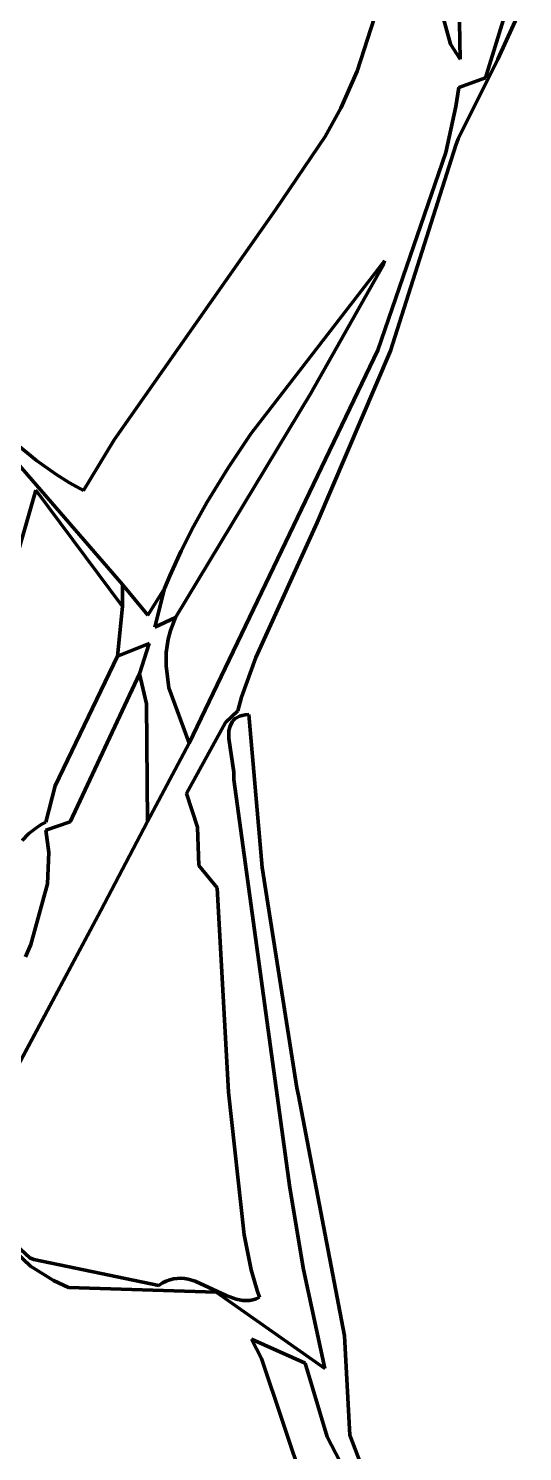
# Model space of a CAD drawing. Header units: millimetres. Extents: x 0 to 8.5, y 0 to 13.2.
# Drawn here: x 5.014 to 5.517, y 4.663 to 6.113 of the extents above; entities that cross this region are included whole.
import ezdxf

# ---------------------------------------------------------------- set-up
doc = ezdxf.new("R2010")
doc.units = ezdxf.units.MM
for name, color, linetype, lineweight in [('color#060606ff', 7, 'CONTINUOUS', 100), ('color#aeaeaeff', 7, 'CONTINUOUS', 100), ('color#ffffffff', 7, 'CONTINUOUS', 100)]:
    doc.layers.add(name, color=color, linetype=linetype, lineweight=lineweight)

msp = doc.modelspace()

# ---------------------------------------------------------------- linework, layer by layer
at = {"layer": 'color#060606ff'}
for p, q in [((5.4795, 6.0625), (5.5173, 6.1858)), ((5.5153, 6.132), (5.4922, 6.0815)), ((5.3664, 6.1239), (5.3487, 6.0692)), ((5.4437, 6.0966), (5.4343, 6.1313)), ((5.453, 6.1189), (5.4538, 6.0815)), ((5.4538, 6.0815), (5.4437, 6.0966)), ((5.4922, 6.0815), (5.4518, 6.0003)), ((5.3487, 6.0692), (5.3322, 6.0316)), ((5.4524, 6.0524), (5.4795, 6.0625)), ((5.4494, 6.0333), (5.4524, 6.0524)), ((5.3322, 6.0316), (5.3163, 6.0027)), ((5.439, 5.9862), (5.4494, 6.0333)), ((5.3163, 6.0027), (5.2657, 5.9278)), ((5.4493, 5.9938), (5.3828, 5.7844)), ((5.4518, 6.0003), (5.4493, 5.9938)), ((5.3699, 5.7848), (5.439, 5.9862)), ((5.2657, 5.9278), (5.1012, 5.6937)), ((5.2406, 5.6997), (5.3767, 5.876)), ((5.3749, 5.8709), (5.3012, 5.7405)), ((5.3767, 5.876), (5.3749, 5.8709)), ((5.1777, 5.3846), (5.3699, 5.7848)), ((5.3828, 5.7844), (5.308, 5.6095)), ((5.3012, 5.7405), (5.1639, 5.5126)), ((4.9638, 5.7147), (5.1096, 5.5463)), ((5.2174, 5.6652), (5.2406, 5.6997)), ((5.022, 5.6727), (5.0033, 5.6883)), ((5.1012, 5.6937), (5.0701, 5.6421)), ((5.0417, 5.6585), (5.022, 5.6727)), ((5.0556, 5.6499), (5.0417, 5.6585)), ((5.1957, 5.6297), (5.2174, 5.6652)), ((5.0213, 5.6424), (4.9939, 5.5463)), ((5.1096, 5.5237), (5.0213, 5.6424)), ((5.0701, 5.6421), (5.0556, 5.6499)), ((5.1822, 5.6054), (5.1957, 5.6297)), ((5.1696, 5.5806), (5.1822, 5.6054)), ((5.308, 5.6095), (5.2457, 5.472)), ((5.1581, 5.5551), (5.1696, 5.5806)), ((5.1527, 5.5422), (5.1581, 5.5551)), ((5.1096, 5.5463), (5.1096, 5.5237)), ((5.1428, 5.5028), (5.1527, 5.5422)), ((5.1639, 5.5126), (5.1428, 5.5028)), ((5.1046, 5.4734), (5.1368, 5.4862)), ((5.1368, 5.4862), (5.1269, 5.4553)), ((5.0412, 5.3413), (5.1046, 5.4734)), ((5.2457, 5.472), (5.2311, 5.4315)), ((5.1269, 5.4553), (5.0566, 5.3044)), ((5.2311, 5.4315), (5.2273, 5.4175)), ((5.2273, 5.4175), (5.2146, 5.4057)), ((5.2213, 5.4062), (5.2227, 5.408)), ((5.2227, 5.408), (5.2245, 5.4096)), ((5.2245, 5.4096), (5.2265, 5.4109)), ((5.2265, 5.4109), (5.2289, 5.412)), ((5.2289, 5.412), (5.2317, 5.4129)), ((5.2317, 5.4129), (5.2348, 5.4135)), ((5.2348, 5.4135), (5.2383, 5.4139)), ((5.2383, 5.4139), (5.252, 5.2581)), ((5.2146, 5.4057), (5.175, 5.3334)), ((5.2179, 5.3895), (5.2182, 5.3975)), ((5.2182, 5.3975), (5.2193, 5.4021)), ((5.2193, 5.4021), (5.2213, 5.4062)), ((5.1351, 5.3048), (5.1777, 5.3846)), ((5.2232, 5.355), (5.2179, 5.3895)), ((5.2233, 5.3477), (5.2232, 5.355)), ((5.0316, 5.3041), (5.0412, 5.3413)), ((5.2803, 4.9317), (5.2233, 5.3477)), ((5.175, 5.3334), (5.1862, 5.2991)), ((5.0075, 5.2855), (5.0145, 5.2925)), ((5.0145, 5.2925), (5.0183, 5.2957)), ((5.0183, 5.2957), (5.0225, 5.2987)), ((5.0225, 5.2987), (5.0269, 5.3016)), ((5.0269, 5.3016), (5.0316, 5.3041)), ((5.0566, 5.3044), (5.0315, 5.296)), ((5.0315, 5.296), (5.0347, 5.2731)), ((5.0876, 5.2143), (5.1351, 5.3048)), ((5.1862, 5.2991), (5.1875, 5.2601)), ((5.0347, 5.2731), (5.0335, 5.2413)), ((5.1875, 5.2601), (5.2061, 5.2371)), ((5.252, 5.2581), (5.2873, 5.0336)), ((5.0335, 5.2413), (5.0163, 5.1797)), ((5.2061, 5.2371), (5.2176, 5.029)), ((4.936, 4.9311), (5.0876, 5.2143)), ((5.0163, 5.1797), (5.0109, 5.167)), ((5.2873, 5.0336), (5.289, 5.0256)), ((5.2176, 5.029), (5.2338, 4.8839)), ((5.289, 5.0256), (5.3358, 4.7809)), ((4.9324, 4.9313), (5.0162, 4.8518)), ((5.2941, 4.8485), (5.2803, 4.9317)), ((5.0152, 4.8605), (4.948, 4.9225)), ((5.2338, 4.8839), (5.2408, 4.8483)), ((5.0195, 4.8586), (5.0152, 4.8605)), ((5.1466, 4.8323), (5.0195, 4.8586)), ((5.0162, 4.8518), (5.0395, 4.8373)), ((5.2408, 4.8483), (5.247, 4.8272)), ((5.3157, 4.7475), (5.2941, 4.8485)), ((5.0395, 4.8373), (5.0546, 4.8302)), ((5.0546, 4.8302), (5.2051, 4.8255)), ((5.1505, 4.8348), (5.1466, 4.8323)), ((5.1543, 4.8367), (5.1505, 4.8348)), ((5.158, 4.838), (5.1543, 4.8367)), ((5.1618, 4.8389), (5.158, 4.838)), ((5.1655, 4.8394), (5.1618, 4.8389)), ((5.1692, 4.8395), (5.1655, 4.8394)), ((5.1729, 4.8392), (5.1692, 4.8395)), ((5.1765, 4.8386), (5.1729, 4.8392)), ((5.1837, 4.8365), (5.1765, 4.8386)), ((5.2152, 4.8219), (5.1837, 4.8365)), ((5.247, 4.8272), (5.2494, 4.8203)), ((5.2051, 4.8255), (5.3157, 4.7475)), ((5.2255, 4.8182), (5.2152, 4.8219)), ((5.2323, 4.8169), (5.2255, 4.8182)), ((5.2357, 4.8168), (5.2323, 4.8169)), ((5.2392, 4.817), (5.2357, 4.8168)), ((5.2426, 4.8176), (5.2392, 4.817)), ((5.246, 4.8187), (5.2426, 4.8176)), ((5.2494, 4.8203), (5.246, 4.8187)), ((5.2413, 4.7776), (5.2512, 4.7578)), ((5.2959, 4.7531), (5.2413, 4.7776)), ((5.3358, 4.7809), (5.3412, 4.6799)), ((5.2512, 4.7578), (5.3121, 4.5772)), ((5.3183, 4.6781), (5.2959, 4.7531)), ((5.3682, 4.5823), (5.3183, 4.6781)), ((5.3412, 4.6799), (5.3931, 4.5434))]:
    msp.add_line(p, q, dxfattribs=at)
at = {"layer": 'color#aeaeaeff'}
for p, q in [((5.1096, 5.5463), (5.1356, 5.5149)), ((5.1096, 5.5237), (5.1096, 5.5463)), ((5.1356, 5.5149), (5.1527, 5.5422)), ((5.1527, 5.5422), (5.1428, 5.5028)), ((5.1046, 5.4734), (5.1096, 5.5237)), ((5.1428, 5.5028), (5.1639, 5.5126)), ((5.1639, 5.5126), (5.1619, 5.5082)), ((5.1586, 5.4994), (5.1562, 5.4905)), ((5.1619, 5.5082), (5.1586, 5.4994)), ((5.1368, 5.4862), (5.1046, 5.4734)), ((5.1269, 5.4553), (5.1368, 5.4862)), ((5.1562, 5.4905), (5.1543, 5.477)), ((5.1543, 5.477), (5.1541, 5.4634)), ((5.1343, 5.4247), (5.1269, 5.4553)), ((5.1541, 5.4634), (5.1571, 5.4409)), ((5.1571, 5.4409), (5.1777, 5.3846)), ((5.1351, 5.3048), (5.1343, 5.4247)), ((5.1777, 5.3846), (5.1351, 5.3048))]:
    msp.add_line(p, q, dxfattribs=at)
at = {"layer": 'color#ffffffff'}
for p, q in [((5.5173, 6.1858), (5.4795, 6.0625)), ((5.4922, 6.0815), (5.5153, 6.132)), ((5.3487, 6.0692), (5.3664, 6.1239)), ((5.4343, 6.1313), (5.4437, 6.0966)), ((5.4538, 6.0815), (5.453, 6.1189)), ((5.4437, 6.0966), (5.4538, 6.0815)), ((5.4518, 6.0003), (5.4922, 6.0815)), ((5.3322, 6.0316), (5.3487, 6.0692)), ((5.4795, 6.0625), (5.4524, 6.0524)), ((5.4524, 6.0524), (5.4494, 6.0333)), ((5.3163, 6.0027), (5.3322, 6.0316)), ((5.4494, 6.0333), (5.439, 5.9862)), ((5.2657, 5.9278), (5.3163, 6.0027)), ((5.3828, 5.7844), (5.4493, 5.9938)), ((5.4493, 5.9938), (5.4518, 6.0003)), ((5.439, 5.9862), (5.3699, 5.7848)), ((5.1012, 5.6937), (5.2657, 5.9278)), ((5.3767, 5.876), (5.2406, 5.6997)), ((5.3012, 5.7405), (5.3749, 5.8709)), ((5.3749, 5.8709), (5.3767, 5.876)), ((5.3699, 5.7848), (5.1777, 5.3846)), ((5.308, 5.6095), (5.3828, 5.7844)), ((5.1639, 5.5126), (5.3012, 5.7405)), ((5.1096, 5.5463), (4.9638, 5.7147)), ((5.2406, 5.6997), (5.2174, 5.6652)), ((5.0033, 5.6883), (5.022, 5.6727)), ((5.0701, 5.6421), (5.1012, 5.6937)), ((5.022, 5.6727), (5.0417, 5.6585)), ((5.0417, 5.6585), (5.0556, 5.6499)), ((5.2174, 5.6652), (5.1957, 5.6297)), ((4.9939, 5.5463), (5.0213, 5.6424)), ((5.0213, 5.6424), (5.1096, 5.5237)), ((5.0556, 5.6499), (5.0701, 5.6421)), ((5.1957, 5.6297), (5.1822, 5.6054)), ((5.1822, 5.6054), (5.1696, 5.5806)), ((5.2457, 5.472), (5.308, 5.6095)), ((5.1696, 5.5806), (5.1581, 5.5551)), ((5.1581, 5.5551), (5.1527, 5.5422)), ((5.1356, 5.5149), (5.1096, 5.5463)), ((5.1527, 5.5422), (5.1356, 5.5149)), ((5.1096, 5.5237), (5.1046, 5.4734)), ((5.1619, 5.5082), (5.1639, 5.5126)), ((5.1562, 5.4905), (5.1586, 5.4994)), ((5.1586, 5.4994), (5.1619, 5.5082)), ((5.1543, 5.477), (5.1562, 5.4905)), ((5.1046, 5.4734), (5.0412, 5.3413)), ((5.1541, 5.4634), (5.1543, 5.477)), ((5.2311, 5.4315), (5.2457, 5.472)), ((5.0566, 5.3044), (5.1269, 5.4553)), ((5.1269, 5.4553), (5.1343, 5.4247)), ((5.1571, 5.4409), (5.1541, 5.4634)), ((5.1777, 5.3846), (5.1571, 5.4409)), ((5.1343, 5.4247), (5.1351, 5.3048)), ((5.2273, 5.4175), (5.2311, 5.4315)), ((5.2146, 5.4057), (5.2273, 5.4175)), ((5.2227, 5.408), (5.2213, 5.4062)), ((5.2245, 5.4096), (5.2227, 5.408)), ((5.2265, 5.4109), (5.2245, 5.4096)), ((5.2289, 5.412), (5.2265, 5.4109)), ((5.2317, 5.4129), (5.2289, 5.412)), ((5.2348, 5.4135), (5.2317, 5.4129)), ((5.2383, 5.4139), (5.2348, 5.4135)), ((5.252, 5.2581), (5.2383, 5.4139)), ((5.175, 5.3334), (5.2146, 5.4057)), ((5.2182, 5.3975), (5.2179, 5.3895)), ((5.2193, 5.4021), (5.2182, 5.3975)), ((5.2213, 5.4062), (5.2193, 5.4021)), ((5.2179, 5.3895), (5.2232, 5.355)), ((5.2232, 5.355), (5.2233, 5.3477)), ((5.0412, 5.3413), (5.0316, 5.3041)), ((5.2233, 5.3477), (5.2803, 4.9317)), ((5.1862, 5.2991), (5.175, 5.3334)), ((5.0145, 5.2925), (5.0075, 5.2855)), ((5.0183, 5.2957), (5.0145, 5.2925)), ((5.0225, 5.2987), (5.0183, 5.2957)), ((5.0269, 5.3016), (5.0225, 5.2987)), ((5.0316, 5.3041), (5.0269, 5.3016)), ((5.0315, 5.296), (5.0566, 5.3044)), ((5.0347, 5.2731), (5.0315, 5.296)), ((5.1351, 5.3048), (5.0876, 5.2143)), ((5.1875, 5.2601), (5.1862, 5.2991)), ((5.0335, 5.2413), (5.0347, 5.2731)), ((5.2061, 5.2371), (5.1875, 5.2601)), ((5.2873, 5.0336), (5.252, 5.2581)), ((5.0163, 5.1797), (5.0335, 5.2413)), ((5.2176, 5.029), (5.2061, 5.2371)), ((5.0876, 5.2143), (4.936, 4.9311)), ((5.0109, 5.167), (5.0163, 5.1797)), ((5.289, 5.0256), (5.2873, 5.0336)), ((5.2338, 4.8839), (5.2176, 5.029)), ((5.3358, 4.7809), (5.289, 5.0256)), ((5.0162, 4.8518), (4.9324, 4.9313)), ((5.2803, 4.9317), (5.2941, 4.8485)), ((4.948, 4.9225), (5.0152, 4.8605)), ((5.2408, 4.8483), (5.2338, 4.8839)), ((5.0152, 4.8605), (5.0195, 4.8586)), ((5.0195, 4.8586), (5.1466, 4.8323)), ((5.0395, 4.8373), (5.0162, 4.8518)), ((5.247, 4.8272), (5.2408, 4.8483)), ((5.2941, 4.8485), (5.3157, 4.7475)), ((5.0546, 4.8302), (5.0395, 4.8373)), ((5.2051, 4.8255), (5.0546, 4.8302)), ((5.1466, 4.8323), (5.1505, 4.8348)), ((5.1505, 4.8348), (5.1543, 4.8367)), ((5.1543, 4.8367), (5.158, 4.838)), ((5.158, 4.838), (5.1618, 4.8389)), ((5.1618, 4.8389), (5.1655, 4.8394)), ((5.1655, 4.8394), (5.1692, 4.8395)), ((5.1692, 4.8395), (5.1729, 4.8392)), ((5.1729, 4.8392), (5.1765, 4.8386)), ((5.1765, 4.8386), (5.1837, 4.8365)), ((5.1837, 4.8365), (5.2152, 4.8219)), ((5.2494, 4.8203), (5.247, 4.8272)), ((5.3157, 4.7475), (5.2051, 4.8255)), ((5.2152, 4.8219), (5.2255, 4.8182)), ((5.2255, 4.8182), (5.2323, 4.8169)), ((5.2323, 4.8169), (5.2357, 4.8168)), ((5.2357, 4.8168), (5.2392, 4.817)), ((5.2392, 4.817), (5.2426, 4.8176)), ((5.2426, 4.8176), (5.246, 4.8187)), ((5.246, 4.8187), (5.2494, 4.8203)), ((5.2413, 4.7776), (5.2959, 4.7531)), ((5.2512, 4.7578), (5.2413, 4.7776)), ((5.3412, 4.6799), (5.3358, 4.7809)), ((5.3121, 4.5772), (5.2512, 4.7578)), ((5.2959, 4.7531), (5.3183, 4.6781)), ((5.3183, 4.6781), (5.3682, 4.5823)), ((5.3931, 4.5434), (5.3412, 4.6799))]:
    msp.add_line(p, q, dxfattribs=at)

doc.saveas('drawing.dxf')
